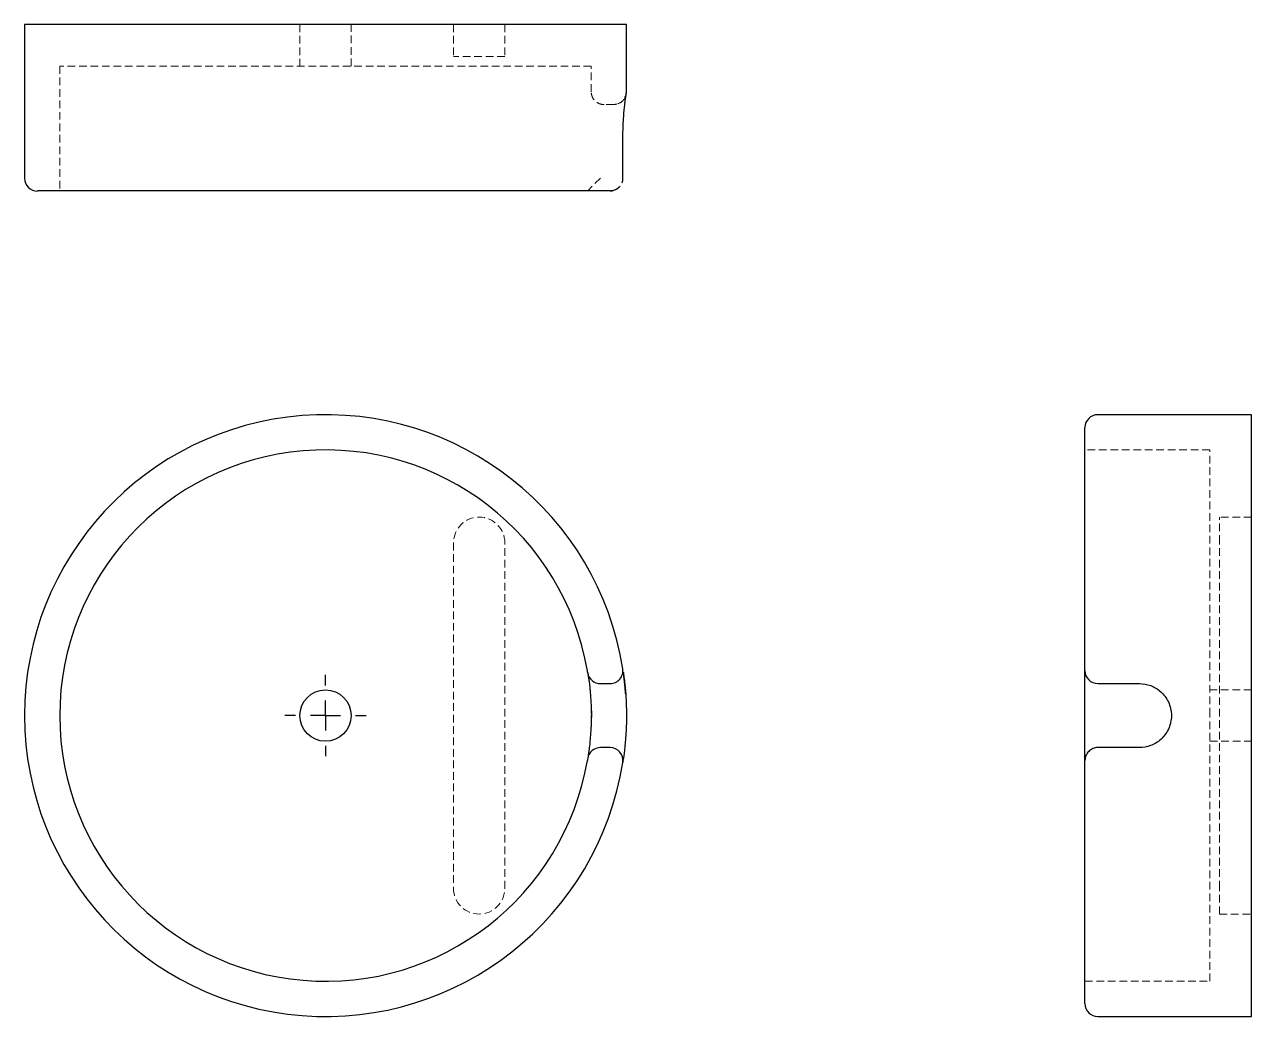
# Model space of a CAD drawing. Header units: millimetres. Extents: x 33 to 237, y 7 to 172.
import ezdxf

# ---------------------------------------------------------------- set-up
doc = ezdxf.new("R2010")
doc.units = ezdxf.units.MM
doc.linetypes.add('HIDDEN', pattern=[1.905, 1.27, -0.635])
doc.layers.add('10', color=7, linetype='Continuous')

# ---------------------------------------------------------------- blocks, each defined once
blk = doc.blocks.new('SW_CENTERMARKSYMBOL_0')
at = {"layer": '10', "color": 0}
for p, q in [((0, 5), (0, 6.76)), ((0, 0), (0, 2.5)), ((-5, 0), (-6.76, 0)), ((0, 0), (-2.5, 0)), ((0, 0), (0, -2.5)), ((0, 0), (2.5, 0)), ((5, 0), (6.76, 0)), ((0, -5), (0, -6.76))]:
    blk.add_line(p, q, dxfattribs=at)

msp = doc.modelspace()

# ---------------------------------------------------------------- linework, layer by layer
at = {"color": 7, "linetype": 'Continuous', "lineweight": 25}
for p, q in [((33, 171.84), (33, 146.3)), ((133, 171.84), (33, 171.84)), ((133, 160.67), (133, 171.84)), ((132.42, 153.22), (132.39, 153.22)), ((132.42, 146.3), (132.42, 153.22)), ((130.29, 144.18), (35.13, 144.18)), ((130.7, 144.22), (130.89, 144.29)), ((236.84, 107), (211.3, 107)), ((236.84, 57), (236.84, 107)), ((209.18, 64.45), (209.18, 104.87)), ((209.18, 49.55), (209.18, 64.45)), ((128.67, 62.32), (130.29, 62.32)), ((211.3, 62.32), (218.22, 62.32)), ((132.87, 60.58), (132.86, 60.71)), ((236.84, 7), (236.84, 57)), ((130.29, 51.68), (128.67, 51.68)), ((218.22, 51.68), (211.3, 51.68)), ((209.18, 9.13), (209.18, 49.55)), ((211.3, 7), (236.84, 7))]:
    msp.add_line(p, q, dxfattribs=at)
at = {"color": 7, "linetype": 'HIDDEN', "lineweight": 18}
for p, q in [((78.74, 171.84), (78.74, 164.92)), ((87.25, 164.92), (87.25, 171.84)), ((104.28, 171.84), (104.28, 166.52)), ((112.79, 171.84), (112.79, 166.52)), ((112.79, 166.52), (104.28, 166.52)), ((127.15, 164.92), (38.85, 164.92)), ((38.85, 164.92), (38.85, 144.18)), ((127.15, 160.67), (127.15, 164.92)), ((130.88, 158.54), (129.28, 158.54)), ((128.67, 146.3), (126.57, 144.2)), ((229.92, 101.15), (209.18, 101.15)), ((229.92, 57), (229.92, 101.15)), ((231.52, 85.72), (231.52, 89.98)), ((236.84, 89.98), (231.52, 89.98)), ((104.28, 85.72), (104.28, 28.28)), ((112.79, 28.28), (112.79, 85.72)), ((231.52, 28.28), (231.52, 85.72)), ((236.84, 61.26), (229.92, 61.26)), ((229.92, 12.85), (229.92, 57)), ((229.92, 52.74), (236.84, 52.74)), ((231.52, 24.02), (231.52, 28.28)), ((231.52, 24.02), (236.84, 24.02)), ((209.18, 12.85), (229.92, 12.85))]:
    msp.add_line(p, q, dxfattribs=at)
at = {"color": 7, "linetype": 'Continuous', "lineweight": 25}
msp.add_circle((83, 57), 4.26, dxfattribs=at)
for centre, radius, start, end in [((35.13, 146.3), 2.13, 180, 270), ((83, 57), 50, 8.949, 351.051), ((211.3, 104.87), 2.13, 90, 180), ((83, 57), 44.15, 9.7108, 350.2892), ((128.67, 64.45), 2.13, 189.2603, 270), ((211.3, 64.45), 2.13, 180, 270), ((128.67, 49.55), 2.13, 90, 170.7397), ((130.29, 49.55), 2.13, 351.051, 90), ((211.3, 9.13), 2.13, 180, 270)]:
    msp.add_arc(centre, radius, start, end, dxfattribs=at)
at = {"color": 7, "linetype": 'HIDDEN', "lineweight": 18}
for centre, start, end in [((108.53, 85.72), 0, 180), ((108.53, 28.28), 180, 0)]:
    msp.add_arc(centre, 4.26, start, end, dxfattribs=at)
for points, knots in [([(129.28, 158.54), (129.02, 158.54), (128.75, 158.58), (128.23, 158.79), (127.98, 158.95), (127.56, 159.37), (127.4, 159.62), (127.19, 160.14), (127.15, 160.41), (127.15, 160.67)], [0, 0, 0, 0, 0.25, 0.25, 0.5, 0.5, 0.75, 0.75, 1, 1, 1, 1]), ([(132.86, 159.73), (132.86, 159.74), (132.86, 159.77), (132.8, 159.66), (132.65, 159.44), (132.41, 159.16), (132.09, 158.9), (131.59, 158.62), (131.16, 158.57), (130.87, 158.54)], [0, 0, 0, 0, 0.068279, 0.239764, 0.38483, 0.515703, 0.641309, 0.765044, 1, 1, 1, 1]), ([(131.59, 158.68), (131.74, 158.74), (132.09, 158.88), (132.51, 159.25), (132.68, 159.59), (132.75, 159.73)], [0, 0, 0, 0, 0.300499, 0.706739, 1, 1, 1, 1]), ([(130.89, 144.29), (131.05, 144.34), (131.46, 144.47), (131.95, 144.91), (132.15, 145.32), (132.23, 145.51)], [0, 0, 0, 0, 0.276795, 0.666302, 1, 1, 1, 1]), ([(130.29, 144.22), (130.57, 144.24), (130.93, 144.27), (131.25, 144.45), (131.32, 144.49)], [0, 0, 0, 0, 0.760017, 1, 1, 1, 1]), ([(127.01, 60.52), (127.01, 60.43), (127.04, 60.11), (127.08, 59.51), (127.12, 58.71), (127.14, 57.87), (127.15, 57.29), (127.15, 57)], [0, 0, 0, 0, 0.0849473, 0.3089679, 0.532059, 0.7662153, 1, 1, 1, 1])]:
    msp.add_open_spline(points, degree=3, knots=knots, dxfattribs=at)
at = {"color": 7, "linetype": 'Continuous', "lineweight": 25}
for points, knots in [([(132.42, 153.22), (132.42, 153.56), (132.42, 154.25), (132.46, 155.27), (132.52, 156.28), (132.59, 157.26), (132.68, 158.18), (132.77, 158.94), (132.84, 159.45), (132.88, 159.72), (132.87, 159.73), (132.86, 159.73)], [0, 0, 0, 0, 0.1113241, 0.2244747, 0.3416026, 0.4651697, 0.5945335, 0.7234564, 0.8427053, 0.9438986, 1, 1, 1, 1]), ([(132.75, 159.73), (132.8, 159.81), (132.97, 160.09), (132.99, 160.43), (133, 160.67)], [0, 0, 0, 0, 0.28827, 1, 1, 1, 1]), ([(132.87, 159.64), (132.87, 159.7), (132.92, 160.06), (132.98, 160.46), (132.99, 160.6), (133, 160.67)], [0, 0, 0, 0, 0.086894, 0.532254, 1, 1, 1, 1]), ([(131.32, 144.49), (131.37, 144.52), (131.53, 144.59), (131.66, 144.72), (131.75, 144.8)], [0, 0, 0, 0, 0.29904, 1, 1, 1, 1]), ([(132.23, 145.51), (132.25, 145.54), (132.39, 145.78), (132.39, 146.06), (132.4, 146.3)], [0, 0, 0, 0, 0.127623, 1, 1, 1, 1]), ([(130.29, 144.18), (130.34, 144.18), (130.5, 144.18), (130.65, 144.22), (130.75, 144.26)], [0, 0, 0, 0, 0.315146, 1, 1, 1, 1]), ([(126.57, 64.1), (126.58, 64.09), (126.58, 64.05), (126.63, 63.75), (126.7, 63.25), (126.79, 62.65), (126.86, 62.05), (126.92, 61.51), (126.97, 61.01), (127, 60.65), (127.01, 60.52)], [0, 0, 0, 0, 0.157454, 0.317284, 0.482087, 0.654873, 0.747581, 0.839964, 0.940613, 1, 1, 1, 1]), ([(130.29, 62.32), (130.59, 62.32), (130.9, 62.39), (131.46, 62.64), (131.71, 62.83), (132.1, 63.3), (132.25, 63.57), (132.42, 64.16), (132.44, 64.48), (132.39, 64.78)], [0, 0, 0, 0, 0.25, 0.25, 0.5, 0.5, 0.75, 0.75, 1, 1, 1, 1]), ([(132.86, 60.71), (132.84, 60.97), (132.79, 61.58), (132.69, 62.5), (132.58, 63.48), (132.5, 64), (132.47, 64.28)], [0, 0, 0, 0, 0.185821, 0.428403, 0.697929, 1, 1, 1, 1]), ([(132.47, 64.23), (132.48, 64.2), (132.5, 64.03), (132.59, 63.4), (132.71, 62.4), (132.83, 61.22), (132.92, 59.94), (132.99, 58.52), (132.99, 57.51), (133, 57)], [0, 0, 0, 0, 0.0246373, 0.1934711, 0.3697277, 0.5169797, 0.6720311, 0.8334909, 1, 1, 1, 1]), ([(218.22, 62.32), (218.85, 62.32), (219.49, 62.21), (220.69, 61.75), (221.26, 61.42), (222.01, 60.74), (222.25, 60.49), (222.68, 59.92), (222.87, 59.6), (223.19, 58.92), (223.32, 58.56), (223.49, 57.8), (223.54, 57.4), (223.54, 57)], [0, 0, 0, 0, 0.25, 0.25, 0.5, 0.5, 0.625, 0.625, 0.75, 0.75, 0.875, 0.875, 1, 1, 1, 1]), ([(127, 60.58), (127.02, 60.3), (127.07, 59.75), (127.12, 58.86), (127.16, 57.93), (127.18, 57.31), (127.18, 57)], [0, 0, 0, 0, 0.243745, 0.492661, 0.745264, 1, 1, 1, 1]), ([(127.15, 57), (127.15, 56.41), (127.14, 55.83), (127.09, 54.74), (127.06, 54.22), (126.99, 53.28), (126.95, 52.85), (126.88, 52.1), (126.84, 51.77), (126.73, 50.93), (126.67, 50.54), (126.59, 50.02), (126.57, 49.9), (126.57, 49.9)], [0, 0, 0, 0, 0.125, 0.125, 0.25, 0.25, 0.375, 0.375, 0.5, 0.5, 0.75, 0.75, 1, 1, 1, 1]), ([(127.18, 57), (127.17, 56.68), (127.15, 56.03), (127.12, 55.38), (127.1, 55.05)], [0, 0, 0, 0, 0.500264, 1, 1, 1, 1]), ([(133, 57), (133, 55.82), (132.96, 54.68), (132.86, 53.19), (132.82, 52.73), (132.74, 51.9), (132.7, 51.52), (132.58, 50.54), (132.51, 50.04), (132.42, 49.39), (132.39, 49.22), (132.39, 49.22)], [0, 0, 0, 0, 0.25, 0.25, 0.375, 0.375, 0.5, 0.5, 0.75, 0.75, 1, 1, 1, 1]), ([(223.54, 57), (223.54, 56.6), (223.49, 56.2), (223.32, 55.44), (223.19, 55.08), (222.71, 54.06), (222.26, 53.48), (221.25, 52.58), (220.68, 52.24), (219.48, 51.79), (218.85, 51.68), (218.22, 51.68)], [0, 0, 0, 0, 0.125, 0.125, 0.25, 0.25, 0.5, 0.5, 0.75, 0.75, 1, 1, 1, 1]), ([(211.3, 51.68), (211.03, 51.68), (210.75, 51.63), (210.23, 51.41), (210, 51.25), (209.6, 50.86), (209.44, 50.62), (209.23, 50.11), (209.18, 49.83), (209.18, 49.55)], [0, 0, 0, 0, 0.25, 0.25, 0.5, 0.5, 0.75, 0.75, 1, 1, 1, 1])]:
    msp.add_open_spline(points, degree=3, knots=knots, dxfattribs=at)
for points in [[(126.57, 64.1), (126.55, 64.22), (126.54, 64.33), (126.52, 64.45)], [(126.57, 49.9), (126.55, 49.78), (126.54, 49.67), (126.52, 49.55)]]:
    msp.add_open_spline(points, degree=3, dxfattribs=at)

# ---------------------------------------------------------------- block references
at = {"layer": '10'}
msp.add_blockref('SW_CENTERMARKSYMBOL_0', (83, 57), dxfattribs=at)

doc.saveas('drawing.dxf')
